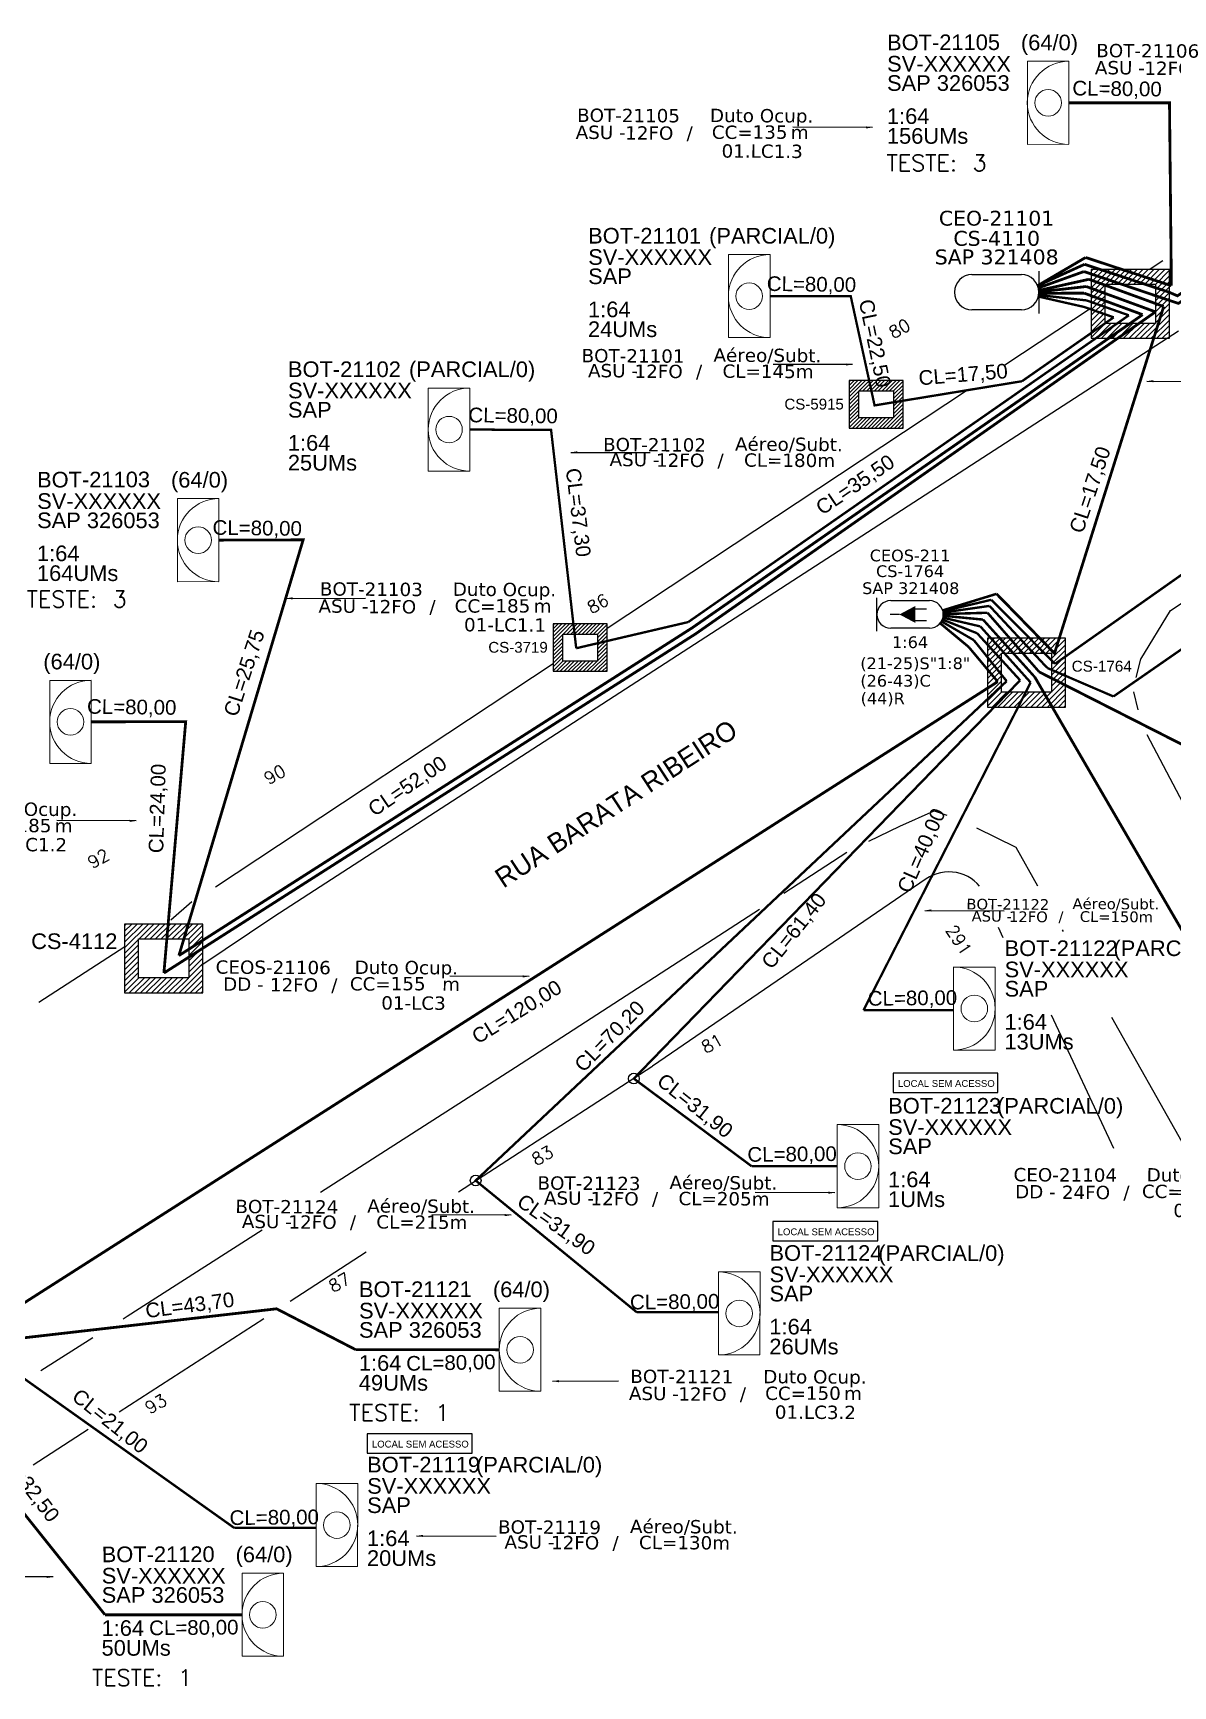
# Model space of a CAD drawing. Header units: inches. Extents: x 121829 to 126040, y 144778 to 145372.
# Drawn here: x 122013.4 to 122188.4, y 144915.3 to 145169 of the extents above; entities that cross this region are included whole.
import ezdxf
from ezdxf.enums import TextEntityAlignment as Align

# ---------------------------------------------------------------- set-up
doc = ezdxf.new("R2010")
doc.units = ezdxf.units.IN
doc.header["$MEASUREMENT"] = 0
for name, color, linetype in [('10.0-Cartográfico', 252, 'Continuous'), ('10.1-Caixas Subterrâneas', 5, 'Continuous'), ('10.3-Nome das Ruas', 2, 'Continuous'), ('20.4-CEOS', 1, 'Continuous'), ('20.5-CEO', 1, 'Continuous'), ('CAP a instalar', 1, 'Continuous'), ('label_cabos', 7, 'Continuous'), ('Meio Fio', 7, 'Continuous'), ('Metragem', 92, 'Continuous'), ('MUB', 252, 'Continuous')]:
    doc.layers.add(name, color=color, linetype=linetype)
doc.layers.add("20.0-LEGENDA DOS CDO'S", color=1, linetype='Continuous', lineweight=0)
doc.layers.add('20.1-CDO_INTERIOR', color=1, linetype='Continuous', lineweight=0)
doc.styles.add('ARIAL', font='arial.ttf')
doc.styles.add('ROMANS', font='ROMANS.SHX', dxfattribs={"height": 2.5})
doc.styles.add('siredit', font='verdana.ttf')
doc.dimstyles.new('CC', dxfattribs={"dimtxt": 1, "dimasz": 2, "dimexe": 0.18, "dimexo": 0.0625, "dimgap": 0.09, "dimtad": 0, "dimdec": 0, "dimrnd": 1, "dimzin": 0, "dimdsep": 46, "dimtxsty": 'siredit', "dimblk": 'NONE', "dimcen": 0, "dimse1": 1, "dimse2": 1, "dimsd1": 1, "dimsd2": 1, "dimclrt": 7, "dimadec": 0, "dimazin": 0, "dimtfac": 1, "dimtdec": 0, "dimtofl": 0, "dimtmove": 0, "dimatfit": 3, "dimfxl": 0, "dimtolj": 1, "dimtzin": 0, "dimarcsym": 0})

# ---------------------------------------------------------------- blocks, each defined once
blk = doc.blocks.new('DV')
at = {"linetype": 'Continuous'}
blk.add_circle((0, 0), 0.00000275, dxfattribs=at)
blk = doc.blocks.new('*X10')
at = {"color": 0, "linetype": 'Continuous'}
for p, q in [((-1.25, 0.34099), (-0.49099, 1.1)), ((-1.25, 0.517767), (-0.667767, 1.1)), ((-1.25, 0.694544), (-0.844544, 1.1)), ((-1.25, 0.87132), (-1.02132, 1.1)), ((-1.25, 1.048097), (-1.198097, 1.1)), ((-0.789214, 0.625), (-0.314214, 1.1)), ((-0.612437, 0.625), (-0.137437, 1.1)), ((-0.43566, 0.625), (0.03934, 1.1)), ((-0.258883, 0.625), (0.216117, 1.1)), ((-0.082107, 0.625), (0.392893, 1.1)), ((0.09467, 0.625), (0.56967, 1.1)), ((0.271447, 0.625), (0.746447, 1.1)), ((0.448223, 0.625), (0.923223, 1.1)), ((0.625, 0.625), (1.1, 1.1)), ((0.801777, 0.625), (1.25, 1.073223)), ((-1.25, 0.164214), (-0.8035, 0.610714)), ((0.8035, 0.449947), (1.25, 0.896447)), ((0.8035, 0.27317), (1.25, 0.71967)), ((0.8035, 0.096393), (1.25, 0.542893)), ((-1.25, -0.012563), (-0.8035, 0.433937)), ((-1.25, -0.18934), (-0.8035, 0.25716)), ((-1.25, -0.366117), (-0.8035, 0.080383)), ((0.8035, -0.080383), (1.25, 0.366117)), ((0.8035, -0.25716), (1.25, 0.18934)), ((0.8035, -0.433937), (1.25, 0.012563)), ((-1.25, -0.542893), (-0.8035, -0.096393)), ((-1.25, -0.71967), (-0.8035, -0.27317)), ((-1.25, -0.896447), (-0.8035, -0.449947)), ((0.49099, -1.1), (1.25, -0.34099)), ((0.667767, -1.1), (1.25, -0.517767)), ((0.8035, -0.610714), (1.25, -0.164214)), ((-1.25, -1.073223), (-0.801777, -0.625)), ((-1.1, -1.1), (-0.625, -0.625)), ((-0.923223, -1.1), (-0.448223, -0.625)), ((-0.746447, -1.1), (-0.271447, -0.625)), ((-0.56967, -1.1), (-0.09467, -0.625)), ((-0.392893, -1.1), (0.082107, -0.625)), ((-0.216117, -1.1), (0.258883, -0.625)), ((-0.03934, -1.1), (0.43566, -0.625)), ((0.137437, -1.1), (0.612437, -0.625)), ((0.314214, -1.1), (0.789214, -0.625)), ((0.844544, -1.1), (1.25, -0.694544)), ((1.02132, -1.1), (1.25, -0.87132)), ((1.198097, -1.1), (1.25, -1.048097))]:
    blk.add_line(p, q, dxfattribs=at)
blk = doc.blocks.new('MANHOLE_MQ')
at = {"color": 0, "linetype": 'Continuous'}
for p, q in [((0.00000623, 0.00000569), (-0.00000627, 0.00000569)), ((-0.00000627, 0.00000569), (-0.00000627, -0.00000531)), ((0.00000623, -0.00000531), (0.00000623, 0.00000569)), ((-0.00000404, 0.00000331), (0.00000399, 0.00000331)), ((-0.00000404, -0.00000294), (-0.00000404, 0.00000331)), ((0.00000399, 0.00000331), (0.00000399, -0.00000294)), ((0.00000399, -0.00000294), (-0.00000404, -0.00000294)), ((0.00000399, -0.00000294), (0.00000399, -0.00000294)), ((-0.00000627, -0.00000531), (0.00000623, -0.00000531))]:
    blk.add_line(p, q, dxfattribs=at)
at = {"color": 0, "linetype": 'Continuous', "xscale": 5e-06, "yscale": 5e-06, "zscale": 1e-05}
blk.add_blockref('*X10', (-0.00000002, 0.00000019), dxfattribs=at)
blk = doc.blocks.new('*U18')
at = {"layer": '20.4-CEOS', "color": 7, "style": 'siredit'}
for tag, p in [('FIBRAS_SPLITTER', (0, 0)), ('FIBRAS_TOP_C', (0, -4.13)), ('RESERVA_FINAIS', (0, -5.46))]:
    blk.add_attdef(tag, p, '', height=1.01, dxfattribs=at)
for tag, p, flags in [('ID_ATIVIDADE', (0, -6.77), 3), ('FATOR', (0, -8.09), 1), ('QTDE', (0, -9.4), 1), ('FID', (0, -10.71), 1)]:
    blk.add_attdef(tag, p, '', height=1.01, dxfattribs=dict(at, flags=flags))
blk = doc.blocks.new('Teste  FTTH')
at = {"color": 0, "lineweight": 0, "style": 'ROMANS'}
for tag, p in [('TESTE', (-2.302, -0.29)), ('QTDE', (0.212, -0.29))]:
    blk.add_attdef(tag, p, '', height=0.48, dxfattribs=at)
for tag, p, flags in [('FID', (-2.227, -1.253), 1), ('FATOR', (-2.227, -2.028), 3), ('ID_ATIVIDADE', (-2.227, -2.716), 3)]:
    blk.add_attdef(tag, p, '', height=0.48, dxfattribs=dict(at, flags=flags))
blk = doc.blocks.new('LEGENDA DOS CABOS')
at = {"layer": 'label_cabos', "color": 0, "style": 'siredit'}
for tag, p in [('ID', (4.24, 1.63)), ('XX', (14.31, 1.67)), ('TIPO_CABO', (2.74, 0.52)), ('CABO', (6.16, 0.47)), ('/', (9.19, 0.47)), ('METROS', (14.36, 0.47))]:
    blk.add_attdef(tag, text='', height=1, rotation=359.69, dxfattribs=at).set_placement(p, align=Align.MIDDLE_CENTER)
blk = doc.blocks.new('_None')
blk = doc.blocks.new('Inst CB DT OCUP CFOA-SM-ASU-120-S-12')
at = {"layer": 'label_cabos', "color": 0, "style": 'siredit'}
for tag, flags, p in [('ID_ATIVIDADE', 3, (1.31, 2.67)), ('FATOR', 1, (11.56, 2.55))]:
    blk.add_attdef(tag, text='', height=1, rotation=359.69, dxfattribs=dict(at, flags=flags)).set_placement(p, align=Align.MIDDLE_CENTER)
for tag, p in [('DESTINO_CABO', (3.13, 1.26)), ('TIPO_CABO', (13.11, 1.24)), ('TIPO_CABO', (1.26, 0)), ('CABO', (4.69, -0.05)), ('/', (7.71, -0.05)), ('LANCE', (10.91, 0)), ('UND', (15.96, 0)), ('FID', (13.15, -1.41))]:
    blk.add_attdef(tag, text='', height=1, rotation=359.69, dxfattribs=at).set_placement(p, align=Align.MIDDLE_CENTER)
blk.add_attdef('QTDE', (12.43, -0.47), '', height=1, rotation=359.69, dxfattribs=at)
blk = doc.blocks.new('Inst CB DT OCUP CFOA-SM-DD-G-24')
at = {"layer": 'label_cabos', "color": 0, "style": 'siredit'}
for tag, flags, p in [('ID_ATIVIDADE', 3, (1.31, 2.67)), ('FATOR', 1, (11.56, 2.55))]:
    blk.add_attdef(tag, text='', height=1, rotation=359.69, dxfattribs=dict(at, flags=flags)).set_placement(p, align=Align.MIDDLE_CENTER)
for tag, p in [('DESTINO_CABO', (3.13, 1.26)), ('TIPO_CABO', (13.11, 1.24)), ('TIPO_CABO', (1.11, 0)), ('CABO', (4.69, -0.05)), ('/', (7.71, -0.05)), ('LANCE', (10.41, 0.02)), ('UND', (16.46, 0)), ('FID', (13.65, -1.41))]:
    blk.add_attdef(tag, text='', height=1, rotation=359.69, dxfattribs=at).set_placement(p, align=Align.MIDDLE_CENTER)
blk.add_attdef('QTDE', (11.93, -0.45), '', height=1, rotation=359.69, dxfattribs=at)
blk = doc.blocks.new('Inst CB DT OCUP CFOA-SM-DD-S-12')
at = {"layer": 'label_cabos', "color": 0, "style": 'siredit'}
for tag, flags, p in [('ID_ATIVIDADE', 3, (1.31, 2.67)), ('FATOR', 1, (11.56, 2.55))]:
    blk.add_attdef(tag, text='', height=1, rotation=359.69, dxfattribs=dict(at, flags=flags)).set_placement(p, align=Align.MIDDLE_CENTER)
for tag, p in [('DESTINO_CABO', (3.13, 1.26)), ('TIPO_CABO', (13.11, 1.24)), ('TIPO_CABO', (1.11, 0)), ('CABO', (4.69, -0.05)), ('/', (7.71, -0.05)), ('LANCE', (10.41, 0.02)), ('UND', (16.46, 0)), ('FID', (13.65, -1.41))]:
    blk.add_attdef(tag, text='', height=1, rotation=359.69, dxfattribs=at).set_placement(p, align=Align.MIDDLE_CENTER)
blk.add_attdef('QTDE', (11.93, -0.45), '', height=1, rotation=359.69, dxfattribs=at)

msp = doc.modelspace()

# ---------------------------------------------------------------- linework, layer by layer
at = {"layer": '10.0-Cartográfico'}
for points in [[(122184.72, 145132.73), (122186.79, 145134.09)], [(122162.58, 145118.08), (122175.83, 145126.85)], [(122189.19, 145123.25), (122050.38, 145033.37), (122039.15, 145025.84)], [(122101.51, 145077.68), (122156.67, 145114.17)], [(122182.72, 145070.07), (122183.45, 145072.93), (122187.97, 145080.36), (122195.52, 145085.33)], [(122041.44, 145037.94), (122093.25, 145072.22)], [(122183.03, 145065.11), (122182.35, 145067.9)], [(122183.59, 145062.84), (122183.56, 145062.96)], [(122243.52, 144949), (122184.41, 145061.27)], [(122141.68, 145044.99), (122146.45, 145047.27), (122151.71, 145049.63), (122153.66, 145048.96)], [(122155.77, 145048.24), (122155.77, 145048.24)], [(122158.23, 145047.01), (122164.23, 145044.02), (122167.56, 145038.12)], [(122128.63, 145036.97), (122138.32, 145043.26)], [(122164.23, 145044.02), (122167.56, 145038.12)], [(122158.68, 145038.05), (122158.29, 145038.48), (122157.85, 145038.88), (122157.37, 145039.22), (122156.87, 145039.54), (122156.31, 145039.78), (122155.73, 145039.99), (122155.14, 145040.15), (122154.55, 145040.22), (122153.94, 145040.24), (122153.32, 145040.21), (122152.71, 145040.12), (122152.13, 145039.95), (122151.54, 145039.75), (122151.02, 145039.5), (122150.5, 145039.17), (122108.49, 145010.41), (122108.38, 145010.3), (122078.72, 144991.06)], [(122034.57, 145032.88), (122037.79, 145035.71)], [(122038.24, 145035.83), (122038.34, 145035.9)], [(122057.51, 144991.06), (122087.48, 145010.25), (122124.89, 145034.54)], [(122162.3, 145030.11), (122161.6, 145031.73)], [(122171.35, 145031.38), (122171.5, 145031.11)], [(122171.5, 145031.11), (122171.5, 145031.11)], [(122014.33, 145020.26), (122027.48, 145028.82)], [(122179.28, 144997.81), (122169.74, 145018.27)], [(122169.74, 145018.27), (122169.74, 145018.27)], [(122178.94, 145017.93), (122189.72, 144998.81)], [(122027.23, 144971.66), (122027.85, 144972.06), (122048.56, 144985.32)], [(122064.55, 144981.86), (122052.89, 144974.3)], [(122048.82, 144971.66), (122026.66, 144957.29)], [(122014.6, 144963.72), (122022.6, 144968.75)], [(122021.9, 144954.63), (122013.46, 144949.17)]]:
    msp.add_lwpolyline(points, dxfattribs=at)
at = {"layer": '20.1-CDO_INTERIOR', "color": 0, "lineweight": 18}
for points in [[(122166.02, 145151.93), (122166.02, 145164.68), (122172.39, 145164.69), (122172.4, 145151.94)], [(122120.15, 145122.26), (122120.14, 145135.01), (122126.52, 145135.02), (122126.52, 145122.27)], [(122074.08, 145101.77), (122074.07, 145114.52), (122080.45, 145114.52), (122080.46, 145101.77)], [(122035.58, 145084.8), (122035.57, 145097.55), (122041.95, 145097.56), (122041.95, 145084.81)], [(122015.98, 145056.9), (122015.97, 145069.65), (122022.34, 145069.65), (122022.35, 145056.9)], [(122161.07, 145012.89), (122161.07, 145025.64), (122154.7, 145025.64), (122154.69, 145012.89)], [(122143.2, 144988.7), (122143.21, 145001.45), (122136.83, 145001.45), (122136.83, 144988.7)], [(122124.98, 144966.09), (122124.99, 144978.84), (122118.61, 144978.85), (122118.61, 144966.1)], [(122084.98, 144960.52), (122084.97, 144973.27), (122091.35, 144973.27), (122091.36, 144960.52)], [(122063.23, 144933.61), (122063.24, 144946.36), (122056.87, 144946.36), (122056.86, 144933.61)], [(122045.49, 144919.83), (122045.49, 144932.58), (122051.86, 144932.58), (122051.87, 144919.83)]]:
    msp.add_lwpolyline(points, close=True, dxfattribs=at)
for centre in [(122169.21, 145158.31), (122123.33, 145128.64), (122077.26, 145108.14), (122038.76, 145091.18), (122019.16, 145063.28), (122157.88, 145019.27), (122140.02, 144995.07), (122121.8, 144972.47), (122088.17, 144966.89), (122060.05, 144939.98), (122048.68, 144926.21)]:
    msp.add_circle(centre, 2.04, dxfattribs=at)
for centre, start, end in [((122172.39, 145158.31), 90.0276, 270.0276), ((122126.52, 145128.64), 90.0276, 270.0276), ((122080.45, 145108.15), 90.0276, 270.0276), ((122041.95, 145091.18), 90.0276, 270.0276), ((122022.35, 145063.28), 90.0276, 270.0276), ((122154.7, 145019.27), 269.9724, 89.9724), ((122136.83, 144995.07), 269.9724, 89.9724), ((122118.61, 144972.47), 269.9724, 89.9724), ((122091.35, 144966.89), 90.0276, 270.0276), ((122056.86, 144939.99), 269.9724, 89.9724), ((122051.87, 144926.21), 90.0276, 270.0276)]:
    msp.add_arc(centre, 6.38, start, end, dxfattribs=at)
at = {"layer": '20.4-CEOS', "color": 0}
for p, q in [((122145.05, 145081.89), (122151, 145081.89)), ((122151, 145077.65), (122145.05, 145077.65))]:
    msp.add_line(p, q, dxfattribs=at)
for points in [[(122142.93, 145077.21), (122142.93, 145082.33)], [(122148.73, 145080.61), (122150.53, 145080.61)], [(122146.38, 145079.77), (122144.95, 145079.77)], [(122148.73, 145078.85), (122150.53, 145078.85)]]:
    msp.add_lwpolyline(points, dxfattribs=at)
msp.add_lwpolyline([(122146.38, 145079.77, 0, 2.62, 0), (122148.84, 145079.77, 2.62, 2.62, 0)], format="xyseb", dxfattribs=at)
for centre, start, end in [((122145.05, 145079.77), 90, 270), ((122151, 145079.77), 270, 90)]:
    msp.add_arc(centre, 2.12, start, end, dxfattribs=at)
at = {"layer": '20.5-CEO', "color": 0}
for p, q in [((122157.52, 145131.94), (122165.1, 145131.94)), ((122165.1, 145126.53), (122157.52, 145126.53))]:
    msp.add_line(p, q, dxfattribs=at)
msp.add_lwpolyline([(122167.81, 145125.98), (122167.81, 145132.49)], dxfattribs=at)
for centre, start, end in [((122157.52, 145129.24), 90, 270), ((122165.1, 145129.24), 270, 90)]:
    msp.add_arc(centre, 2.7, start, end, dxfattribs=at)
at = {"layer": 'CAP a instalar', "color": 0, "ltscale": 5}
for points, const_width in [([(122187.34, 145128.14), (122189.19, 145127.52), (122256.38, 145171.27)], 0.429), ([(122188.12, 145130.23), (122187.83, 145158.31), (122172.39, 145158.31)], 0.429), ([(122187.74, 145129.25), (122189.04, 145128.68), (122222.88, 145150.85)], 0.429), ([(122167.61, 145130.25), (122174.96, 145134.57)], 0.429), ([(122174.96, 145134.57), (122188.12, 145130.23)], 0.429), ([(122167.61, 145130.25), (122174.8, 145133.52)], 0.429), ([(122167.72, 145129.9), (122174.7, 145132.41)], 0.429), ([(122167.79, 145129.51), (122175.47, 145131.22)], 0.429), ([(122174.7, 145132.41), (122187.34, 145128.14)], 0.429), ([(122174.8, 145133.52), (122187.74, 145129.25)], 0.429), ([(122175.47, 145131.22), (122186.94, 145127.04)], 0.429), ([(122126.52, 145128.64), (122138.91, 145128.62), (122142.57, 145111.86), (122165.19, 145115.57)], 0.36), ([(122167.8, 145129.06), (122174.72, 145129.1)], 0.429), ([(122167.81, 145129.29), (122175.06, 145130.11)], 0.429), ([(122167.77, 145128.8), (122175.09, 145127.98)], 0.36), ([(122174.72, 145129.1), (122183.71, 145125.79)], 0.429), ([(122175.06, 145130.11), (122185.68, 145126.22)], 0.429), ([(122115.05, 145076.75), (122185.68, 145126.22)], 0.429), ([(122161.29, 145082.93), (122170.18, 145073.8), (122186.94, 145127.04)], 0.429), ([(122167.72, 145128.57), (122174.74, 145126.97)], 0.36), ([(122113.97, 145078.6), (122113.97, 145078.6), (122181.59, 145125.69)], 0.36), ([(122114.44, 145077.62), (122183.71, 145125.79)], 0.429), ([(122239.01, 145120.6), (122170.27, 145072.19)], 0.36), ([(122244.51, 145112.48), (122179.23, 145067.18)], 0.36), ([(122080.45, 145108.15), (122092.92, 145108.1), (122096.78, 145074.58)], 0.36), ([(122041.85, 145091.18), (122054.87, 145091.22), (122035.8, 145027.4), (122035.8, 145027.4)], 0.429), ([(122146.19, 145081.29), (122146.19, 145081.29)], 0.383), ([(122153.02, 145080.39), (122161.29, 145082.93)], 0.383), ([(122153.06, 145080.26), (122160.48, 145082.02)], 0.36), ([(122153.1, 145080.07), (122160.21, 145081.08)], 0.36), ([(122160.21, 145081.08), (122169.08, 145071.55)], 0.36), ([(122160.48, 145082.02), (122170.27, 145072.19)], 0.36), ([(122160.48, 145082.02), (122160.48, 145082.02)], 0.36), ([(122113.97, 145078.6), (122096.77, 145074.58)], 0.36), ([(122152.63, 145078.42), (122157.01, 145074.78)], 0.383), ([(122152.83, 145078.71), (122157.79, 145075.83)], 0.36), ([(122152.97, 145078.99), (122158.31, 145076.88)], 0.36), ([(122153.06, 145079.28), (122158.8, 145077.93)], 0.36), ([(122153.11, 145079.57), (122159.21, 145078.98)], 0.383), ([(122153.12, 145079.83), (122159.9, 145080.03)], 0.383), ([(122158.8, 145077.93), (122166.52, 145069.32)], 0.36), ([(122159.21, 145078.98), (122167.17, 145070.14)], 0.383), ([(122159.9, 145080.03), (122167.83, 145070.95)], 0.383), ([(122115.07, 145076.77), (122033.5, 145024.72)], 0.429), ([(122114.52, 145077.68), (122035.8, 145027.4)], 0.429), ([(122157.79, 145075.83), (122162.84, 145069.53)], 0.36), ([(122164.91, 145069.66), (122158.31, 145076.88)], 0.36), ([(122157.01, 145074.78), (122161.47, 145069.45)], 0.383), ([(122157.41, 145074.4), (122157.41, 145074.4)], 0.36), ([(122254.45, 145040.33), (122228.07, 145040.33), (122167.83, 145070.95)], 0.429), ([(122169.08, 145071.55), (122179.23, 145067.18)], 0.36), ([(122005.86, 144970.13), (122161.47, 145069.45)], 0.429), ([(122162.84, 145069.53), (122081.35, 144992.87), (122106.07, 144972.65)], 0.36), ([(122164.91, 145069.66), (122105.62, 145008.52), (122123.69, 144995.07)], 0.36), ([(122140.87, 145019.02), (122166.52, 145069.32)], 0.36), ([(122241.93, 144941.46), (122167.17, 145070.14)], 0.429), ([(122022.25, 145063.28), (122036.85, 145063.32), (122033.5, 145024.72)], 0.429), ([(122154.7, 145019.02), (122140.87, 145019.02)], 0.36), ([(122008.65, 144968.34), (122050.8, 144973.18), (122062.94, 144966.9), (122062.94, 144966.9), (122062.94, 144966.9)], 0.429), ([(122118.61, 144972.65), (122106.07, 144972.65)], 0.36), ([(122062.94, 144966.9), (122084.98, 144966.89)], 0.429), ([(122001.36, 144965.33), (122008.82, 144945.78), (122024.46, 144926.21)], 0.429), ([(122006.78, 144966.21), (122044.3, 144939.54), (122044.3, 144939.54)], 0.36), ([(122056.86, 144939.54), (122044.3, 144939.54)], 0.36), ([(122024.46, 144926.21), (122045.49, 144926.2)], 0.429)]:
    msp.add_lwpolyline(points, dxfattribs=dict(at, const_width=const_width))
at = {"layer": 'CAP a instalar', "color": 251, "ltscale": 5, "const_width": 0.36}
for points in [[(122174.74, 145126.97), (122179.27, 145125.38)], [(122175.09, 145127.98), (122181.59, 145125.69)], [(122165.19, 145115.57), (122179.27, 145125.38)], [(122180.51, 145124.94), (122180.54, 145124.93)], [(122136.83, 144995.07), (122123.69, 144995.07)]]:
    msp.add_lwpolyline(points, dxfattribs=at)
at = {"layer": 'CAP a instalar', "ltscale": 5, "const_width": 0.429}
msp.add_lwpolyline([(122169.72, 145070.94), (122169.72, 145070.94)], dxfattribs=at)
at = {"layer": 'Meio Fio', "color": 3}
for points in [[(122161.51, 145009.34), (122145.41, 145009.34), (122145.41, 145006.37), (122161.51, 145006.37)], [(122143.06, 144986.57), (122126.96, 144986.57), (122126.96, 144983.59), (122143.06, 144983.59)], [(122080.79, 144953.98), (122064.69, 144953.98), (122064.69, 144951), (122080.79, 144951)]]:
    msp.add_lwpolyline(points, close=True, dxfattribs=at)

# ---------------------------------------------------------------- block references
at = {"color": 0, "lineweight": 0}
ref = msp.add_blockref('Inst CB DT OCUP CFOA-SM-DD-S-12', (122043.87, 145023.02), dxfattribs=dict(at, xscale=2.04745275589812, yscale=2.047452755912672, zscale=2.047452755905511))
ref.add_attrib('DESTINO_CABO', 'CEOS-21106', dxfattribs={"layer": 'label_cabos', "color": 0, "height": 2.047, "rotation": 359.69, "style": 'siredit'}).set_placement((122050.28, 145025.6), align=Align.MIDDLE_CENTER)
ref.add_attrib('TIPO_CABO', 'Duto Ocup.', dxfattribs={"layer": 'label_cabos', "color": 0, "height": 2.047, "rotation": 359.69, "style": 'siredit'}).set_placement((122070.71, 145025.57), align=Align.MIDDLE_CENTER)
ref.add_attrib('/', '/', dxfattribs={"layer": 'label_cabos', "color": 0, "height": 2.05, "rotation": 359.69, "style": 'siredit'}).set_placement((122059.67, 145022.91), align=Align.MIDDLE_CENTER)
ref.add_attrib('FID', '01-LC3', dxfattribs={"layer": 'label_cabos', "color": 0, "height": 2.047, "rotation": 359.69, "style": 'siredit'}).set_placement((122071.81, 145020.12), align=Align.MIDDLE_CENTER)
ref.add_attrib('LANCE', 'CC=', dxfattribs={"layer": 'label_cabos', "color": 0, "height": 2.047, "rotation": 359.69, "style": 'siredit'}).set_placement((122065.18, 145023.06), align=Align.MIDDLE_CENTER)
ref.add_attrib('UND', 'm', dxfattribs={"layer": 'label_cabos', "color": 0, "height": 2.05, "rotation": 359.69, "style": 'siredit'}).set_placement((122077.58, 145023.02), align=Align.MIDDLE_CENTER)
ref.add_attrib('CABO', '12FO', dxfattribs={"layer": 'label_cabos', "color": 0, "height": 2.047, "rotation": 359.69, "style": 'siredit'}).set_placement((122053.47, 145022.91), align=Align.MIDDLE_CENTER)
ref.add_attrib('TIPO_CABO', 'DD - ', dxfattribs={"layer": 'label_cabos', "color": 0, "height": 2.047, "rotation": 359.69, "style": 'siredit'}).set_placement((122046.15, 145023.01), align=Align.MIDDLE_CENTER)
ref.add_attrib('QTDE', '155', (122068.3, 145022.09), dxfattribs={"layer": 'label_cabos', "color": 0, "height": 2.047, "rotation": 359.69, "style": 'siredit'})
at = {"layer": '10.0-Cartográfico', "xscale": 300000, "yscale": 300000, "zscale": 300000}
for p in [(122105.62, 145008.52), (122081.35, 144992.87)]:
    msp.add_blockref('DV', p, dxfattribs=at)
at = {"layer": '10.1-Caixas Subterrâneas', "color": 30, "rotation": 180.0000000000632}
for p, xscale, yscale, zscale in [((122181.81, 145127.63), 959362.6629334749, 959362.6629334745, 959362.6629334745), ((122142.8, 145112.15), 661046.1676342381, 661046.1676342381, 661046.1676342381), ((122097.36, 145074.81), 661046.1676342381, 661046.1676342381, 661046.1676342381), ((122165.87, 145071.01), 959362.6629334749, 959362.6629334745, 959362.6629334745), ((122033.45, 145027.14), 959362.6629334749, 959362.6629334745, 959362.6629334745)]:
    msp.add_blockref('MANHOLE_MQ', p, dxfattribs=dict(at, xscale=xscale, yscale=yscale, zscale=zscale))
at = {"layer": "20.0-LEGENDA DOS CDO'S", "color": 0, "lineweight": 0, "xscale": 5.251499999988706, "yscale": 5.251500000071246, "rotation": 0.0040785615768439}
for p, zscale, values in [((122156.49, 145149.35), 5.251499999999977, {'TESTE': 'TESTE:', 'QTDE': '3'}), ((122024.53, 145082.38), 5.251499999999977, {'TESTE': 'TESTE:', 'QTDE': '3'}), ((122074.04, 144957.49), 5.251499999999973, {'TESTE': 'TESTE:', 'QTDE': '1'}), ((122034.55, 144916.81), 5.251499999999974, {'TESTE': 'TESTE:', 'QTDE': '1'})]:
    msp.add_blockref('Teste  FTTH', p, dxfattribs=dict(at, zscale=zscale)).add_auto_attribs(values)
at = {"layer": '20.4-CEOS', "color": 0, "lineweight": 0}
ref = msp.add_blockref('*U18', (122140.38, 145071.37), dxfattribs=dict(at, xscale=1.778600074729183, yscale=1.778600074758287, zscale=1.778600074729301))
ref.add_attrib('FIBRAS_SPLITTER', '(21-25)S"1:8"', (122140.38, 145071.37), dxfattribs={"color": 7, "height": 1.7958, "style": 'siredit'})
ref.add_attrib('FIBRAS_TOP_C', '(26-43)C', (122140.39, 145068.69), dxfattribs={"color": 7, "height": 1.796, "style": 'siredit'})
ref.add_attrib('RESERVA_FINAIS', '(44)R', (122140.43, 145065.99), dxfattribs={"color": 7, "height": 1.796, "style": 'siredit'})
at = {"layer": 'label_cabos', "color": 0, "lineweight": 0}
ref = msp.add_blockref('Inst CB DT OCUP CFOA-SM-ASU-120-S-12', (122178.08, 145163.71), dxfattribs=dict(at, xscale=2.04745275589812, yscale=2.047452755912672, zscale=2.047452755905511))
ref.add_attrib('DESTINO_CABO', 'BOT-21106', dxfattribs={"color": 0, "height": 2.047, "rotation": 359.69, "style": 'siredit'}).set_placement((122184.49, 145166.3), align=Align.MIDDLE_CENTER)
ref.add_attrib('CABO', '12FO', dxfattribs={"color": 0, "height": 2.047, "rotation": 359.69, "style": 'siredit'}).set_placement((122187.67, 145163.61), align=Align.MIDDLE_CENTER)
ref.add_attrib('TIPO_CABO', 'Duto Ocup.', dxfattribs={"color": 0, "height": 2.047, "rotation": 359.69, "style": 'siredit'}).set_placement((122204.91, 145166.26), align=Align.MIDDLE_CENTER)
ref.add_attrib('/', '/', dxfattribs={"color": 0, "height": 2.05, "rotation": 359.69, "style": 'siredit'}).set_placement((122193.87, 145163.61), align=Align.MIDDLE_CENTER)
ref.add_attrib('TIPO_CABO', 'ASU - ', dxfattribs={"color": 0, "height": 2.047, "rotation": 359.69, "style": 'siredit'}).set_placement((122180.66, 145163.7), align=Align.MIDDLE_CENTER)
ref.add_attrib('FID', '01.LC1.4', dxfattribs={"color": 0, "height": 2.047, "rotation": 359.69, "style": 'siredit'}).set_placement((122205, 145160.82), align=Align.MIDDLE_CENTER)
ref.add_attrib('LANCE', 'CC=', dxfattribs={"color": 0, "height": 2.047, "rotation": 359.69, "style": 'siredit'}).set_placement((122200.41, 145163.72), align=Align.MIDDLE_CENTER)
ref.add_attrib('QTDE', '165', (122203.52, 145162.74), dxfattribs={"color": 0, "height": 2.047, "rotation": 359.69, "style": 'siredit'})
ref.add_attrib('UND', 'm', dxfattribs={"color": 0, "height": 2.05, "rotation": 359.69, "style": 'siredit'}).set_placement((122210.76, 145163.72), align=Align.MIDDLE_CENTER)
ref = msp.add_blockref('Inst CB DT OCUP CFOA-SM-ASU-120-S-12', (122098.4, 145153.79), dxfattribs=dict(at, xscale=2.04745275589812, yscale=2.047452755912672, zscale=2.047452755905511))
ref.add_attrib('DESTINO_CABO', 'BOT-21105', dxfattribs={"color": 0, "height": 2.047, "rotation": 359.69, "style": 'siredit'}).set_placement((122104.81, 145156.37), align=Align.MIDDLE_CENTER)
ref.add_attrib('CABO', '12FO', dxfattribs={"color": 0, "height": 2.047, "rotation": 359.69, "style": 'siredit'}).set_placement((122107.99, 145153.68), align=Align.MIDDLE_CENTER)
ref.add_attrib('TIPO_CABO', 'Duto Ocup.', dxfattribs={"color": 0, "height": 2.047, "rotation": 359.69, "style": 'siredit'}).set_placement((122125.23, 145156.34), align=Align.MIDDLE_CENTER)
ref.add_attrib('/', '/', dxfattribs={"color": 0, "height": 2.05, "rotation": 359.69, "style": 'siredit'}).set_placement((122114.19, 145153.68), align=Align.MIDDLE_CENTER)
ref.add_attrib('TIPO_CABO', 'ASU - ', dxfattribs={"color": 0, "height": 2.047, "rotation": 359.69, "style": 'siredit'}).set_placement((122100.98, 145153.78), align=Align.MIDDLE_CENTER)
ref.add_attrib('FID', '01.LC1.3', dxfattribs={"color": 0, "height": 2.047, "rotation": 359.69, "style": 'siredit'}).set_placement((122125.32, 145150.89), align=Align.MIDDLE_CENTER)
ref.add_attrib('LANCE', 'CC=', dxfattribs={"color": 0, "height": 2.047, "rotation": 359.69, "style": 'siredit'}).set_placement((122120.73, 145153.79), align=Align.MIDDLE_CENTER)
ref.add_attrib('QTDE', '135', (122123.84, 145152.81), dxfattribs={"color": 0, "height": 2.047, "rotation": 359.69, "style": 'siredit'})
ref.add_attrib('UND', 'm', dxfattribs={"color": 0, "height": 2.05, "rotation": 359.69, "style": 'siredit'}).set_placement((122131.08, 145153.79), align=Align.MIDDLE_CENTER)
for p, xscale, yscale, zscale, values in [((122096.82, 145116.13), 2.047454799030674, 2.04745479900157, 2.047454799039057, {'ID': 'BOT-21101', 'CABO': '12FO', 'METROS': 'CL=145m', 'XX': 'Aéreo/Subt.', '/': '/', 'TIPO_CABO': 'ASU -'}), ((122100.12, 145102.48), 2.047454799030674, 2.04745479900157, 2.047454799039057, {'ID': 'BOT-21102', 'CABO': '12FO', 'METROS': 'CL=180m', 'XX': 'Aéreo/Subt.', '/': '/', 'TIPO_CABO': 'ASU -'}), ((122156.03, 145032.59), 1.647246453925617, 1.647246453969273, 1.647246453923862, {'ID': 'BOT-21122', 'CABO': '12FO', 'METROS': 'CL=150m', 'XX': 'Aéreo/Subt.', '/': '/', 'TIPO_CABO': 'ASU -'}), ((122090.06, 144989.12), 2.047454799030674, 2.04745479900157, 2.047454799039057, {'ID': 'BOT-21123', 'CABO': '12FO', 'METROS': 'CL=205m', 'XX': 'Aéreo/Subt.', '/': '/', 'TIPO_CABO': 'ASU -'}), ((122084, 144936.32), 2.047454799030674, 2.04745479900157, 2.047454799039057, {'ID': 'BOT-21119', 'CABO': '12FO', 'METROS': 'CL=130m', 'XX': 'Aéreo/Subt.', '/': '/', 'TIPO_CABO': 'ASU -'})]:
    msp.add_blockref('LEGENDA DOS CABOS', p, dxfattribs=dict(at, xscale=xscale, yscale=yscale, zscale=zscale)).add_auto_attribs(values)
ref = msp.add_blockref('Inst CB DT OCUP CFOA-SM-ASU-120-S-12', (122058.93, 145081.06), dxfattribs=dict(at, xscale=2.04745275589812, yscale=2.047452755912672, zscale=2.047452755905511))
ref.add_attrib('DESTINO_CABO', 'BOT-21103', dxfattribs={"color": 0, "height": 2.047, "rotation": 359.69, "style": 'siredit'}).set_placement((122065.34, 145083.65), align=Align.MIDDLE_CENTER)
ref.add_attrib('CABO', '12FO', dxfattribs={"color": 0, "height": 2.047, "rotation": 359.69, "style": 'siredit'}).set_placement((122068.52, 145080.96), align=Align.MIDDLE_CENTER)
ref.add_attrib('TIPO_CABO', 'Duto Ocup.', dxfattribs={"color": 0, "height": 2.047, "rotation": 359.69, "style": 'siredit'}).set_placement((122085.77, 145083.61), align=Align.MIDDLE_CENTER)
ref.add_attrib('/', '/', dxfattribs={"color": 0, "height": 2.05, "rotation": 359.69, "style": 'siredit'}).set_placement((122074.72, 145080.96), align=Align.MIDDLE_CENTER)
ref.add_attrib('TIPO_CABO', 'ASU - ', dxfattribs={"color": 0, "height": 2.047, "rotation": 359.69, "style": 'siredit'}).set_placement((122061.51, 145081.05), align=Align.MIDDLE_CENTER)
ref.add_attrib('FID', '01-LC1.1', dxfattribs={"color": 0, "height": 2.047, "rotation": 359.69, "style": 'siredit'}).set_placement((122085.85, 145078.17), align=Align.MIDDLE_CENTER)
ref.add_attrib('LANCE', 'CC=', dxfattribs={"color": 0, "height": 2.047, "rotation": 359.69, "style": 'siredit'}).set_placement((122081.26, 145081.07), align=Align.MIDDLE_CENTER)
ref.add_attrib('QTDE', '185', (122084.37, 145080.09), dxfattribs={"color": 0, "height": 2.047, "rotation": 359.69, "style": 'siredit'})
ref.add_attrib('UND', 'm', dxfattribs={"color": 0, "height": 2.05, "rotation": 359.69, "style": 'siredit'}).set_placement((122091.61, 145081.07), align=Align.MIDDLE_CENTER)
ref = msp.add_blockref('Inst CB DT OCUP CFOA-SM-ASU-120-S-12', (121985.43, 145047.33), dxfattribs=dict(at, xscale=2.04745275589812, yscale=2.047452755912672, zscale=2.047452755905511))
ref.add_attrib('DESTINO_CABO', 'BOT-21104', dxfattribs={"color": 0, "height": 2.047, "rotation": 359.69, "style": 'siredit'}).set_placement((121991.84, 145049.92), align=Align.MIDDLE_CENTER)
ref.add_attrib('CABO', '12FO', dxfattribs={"color": 0, "height": 2.047, "rotation": 359.69, "style": 'siredit'}).set_placement((121995.02, 145047.23), align=Align.MIDDLE_CENTER)
ref.add_attrib('TIPO_CABO', 'Duto Ocup.', dxfattribs={"color": 0, "height": 2.047, "rotation": 359.69, "style": 'siredit'}).set_placement((122012.27, 145049.88), align=Align.MIDDLE_CENTER)
ref.add_attrib('/', '/', dxfattribs={"color": 0, "height": 2.05, "rotation": 359.69, "style": 'siredit'}).set_placement((122001.22, 145047.23), align=Align.MIDDLE_CENTER)
ref.add_attrib('TIPO_CABO', 'ASU - ', dxfattribs={"color": 0, "height": 2.047, "rotation": 359.69, "style": 'siredit'}).set_placement((121988.01, 145047.32), align=Align.MIDDLE_CENTER)
ref.add_attrib('FID', '01-LC1.2', dxfattribs={"color": 0, "height": 2.047, "rotation": 359.69, "style": 'siredit'}).set_placement((122012.35, 145044.44), align=Align.MIDDLE_CENTER)
ref.add_attrib('LANCE', 'CC=', dxfattribs={"color": 0, "height": 2.047, "rotation": 359.69, "style": 'siredit'}).set_placement((122007.76, 145047.34), align=Align.MIDDLE_CENTER)
ref.add_attrib('QTDE', '185', (122010.88, 145046.36), dxfattribs={"color": 0, "height": 2.047, "rotation": 359.69, "style": 'siredit'})
ref.add_attrib('UND', 'm', dxfattribs={"color": 0, "height": 2.05, "rotation": 359.69, "style": 'siredit'}).set_placement((122018.11, 145047.34), align=Align.MIDDLE_CENTER)
ref = msp.add_blockref('Inst CB DT OCUP CFOA-SM-DD-G-24', (122165.43, 144991.16), dxfattribs=dict(at, xscale=2.04745275589812, yscale=2.047452755912672, zscale=2.047452755905511))
ref.add_attrib('DESTINO_CABO', 'CEO-21104', dxfattribs={"color": 0, "height": 2.047, "rotation": 359.69, "style": 'siredit'}).set_placement((122171.84, 144993.74), align=Align.MIDDLE_CENTER)
ref.add_attrib('TIPO_CABO', 'Duto Ocup.', dxfattribs={"color": 0, "height": 2.047, "rotation": 359.69, "style": 'siredit'}).set_placement((122192.26, 144993.71), align=Align.MIDDLE_CENTER)
ref.add_attrib('/', '/', dxfattribs={"color": 0, "height": 2.05, "rotation": 359.69, "style": 'siredit'}).set_placement((122181.22, 144991.05), align=Align.MIDDLE_CENTER)
ref.add_attrib('FID', '01-LC2', dxfattribs={"color": 0, "height": 2.047, "rotation": 359.69, "style": 'siredit'}).set_placement((122193.37, 144988.26), align=Align.MIDDLE_CENTER)
ref.add_attrib('LANCE', 'CC=', dxfattribs={"color": 0, "height": 2.047, "rotation": 359.69, "style": 'siredit'}).set_placement((122186.74, 144991.2), align=Align.MIDDLE_CENTER)
ref.add_attrib('UND', 'm', dxfattribs={"color": 0, "height": 2.05, "rotation": 359.69, "style": 'siredit'}).set_placement((122199.14, 144991.16), align=Align.MIDDLE_CENTER)
ref.add_attrib('CABO', '24FO', dxfattribs={"color": 0, "height": 2.047, "rotation": 359.69, "style": 'siredit'}).set_placement((122175.02, 144991.05), align=Align.MIDDLE_CENTER)
ref.add_attrib('TIPO_CABO', 'DD - ', dxfattribs={"color": 0, "height": 2.047, "rotation": 359.69, "style": 'siredit'}).set_placement((122167.7, 144991.15), align=Align.MIDDLE_CENTER)
ref.add_attrib('QTDE', '95', (122189.85, 144990.23), dxfattribs={"color": 0, "height": 2.047, "rotation": 359.69, "style": 'siredit'})
ref = msp.add_blockref('LEGENDA DOS CABOS', (122043.69, 144985.52), dxfattribs=dict(at, xscale=2.04745275589812, yscale=2.047452755912672, zscale=2.047454799039057))
ref.add_attrib('ID', 'BOT-21124', dxfattribs={"color": 0, "height": 2.047, "rotation": 359.69, "style": 'siredit', "oblique": 360}).set_placement((122052.37, 144988.85), align=Align.MIDDLE_CENTER)
ref.add_attrib('CABO', '12FO', dxfattribs={"color": 0, "height": 2.047, "rotation": 359.69, "style": 'siredit', "oblique": 360}).set_placement((122056.31, 144986.49), align=Align.MIDDLE_CENTER)
ref.add_attrib('METROS', 'CL=215m', dxfattribs={"color": 0, "height": 2.047, "rotation": 359.69, "style": 'siredit', "oblique": 360}).set_placement((122073.09, 144986.49), align=Align.MIDDLE_CENTER)
ref.add_attrib('XX', 'Aéreo/Subt.', dxfattribs={"color": 0, "height": 2.0475, "rotation": 359.69, "style": 'siredit', "oblique": 360}).set_placement((122072.98, 144988.94), align=Align.MIDDLE_CENTER)
ref.add_attrib('/', '/', dxfattribs={"color": 0, "height": 2.05, "rotation": 359.69, "style": 'siredit', "oblique": 360}).set_placement((122062.51, 144986.49), align=Align.MIDDLE_CENTER)
ref.add_attrib('TIPO_CABO', 'ASU -', dxfattribs={"color": 0, "height": 2.047, "rotation": 359.69, "style": 'siredit', "oblique": 360}).set_placement((122049.3, 144986.58), align=Align.MIDDLE_CENTER)
ref = msp.add_blockref('Inst CB DT OCUP CFOA-SM-ASU-120-S-12', (122106.57, 144960.19), dxfattribs=dict(at, xscale=2.04745275589812, yscale=2.047452755912672, zscale=2.047452755905511))
ref.add_attrib('DESTINO_CABO', 'BOT-21121', dxfattribs={"color": 0, "height": 2.047, "rotation": 359.69, "style": 'siredit'}).set_placement((122112.98, 144962.78), align=Align.MIDDLE_CENTER)
ref.add_attrib('CABO', '12FO', dxfattribs={"color": 0, "height": 2.047, "rotation": 359.69, "style": 'siredit'}).set_placement((122116.16, 144960.09), align=Align.MIDDLE_CENTER)
ref.add_attrib('TIPO_CABO', 'Duto Ocup.', dxfattribs={"color": 0, "height": 2.047, "rotation": 359.69, "style": 'siredit'}).set_placement((122133.41, 144962.74), align=Align.MIDDLE_CENTER)
ref.add_attrib('/', '/', dxfattribs={"color": 0, "height": 2.05, "rotation": 359.69, "style": 'siredit'}).set_placement((122122.36, 144960.09), align=Align.MIDDLE_CENTER)
ref.add_attrib('TIPO_CABO', 'ASU - ', dxfattribs={"color": 0, "height": 2.047, "rotation": 359.69, "style": 'siredit'}).set_placement((122109.15, 144960.18), align=Align.MIDDLE_CENTER)
ref.add_attrib('FID', '01.LC3.2', dxfattribs={"color": 0, "height": 2.047, "rotation": 359.69, "style": 'siredit'}).set_placement((122133.49, 144957.3), align=Align.MIDDLE_CENTER)
ref.add_attrib('LANCE', 'CC=', dxfattribs={"color": 0, "height": 2.047, "rotation": 359.69, "style": 'siredit'}).set_placement((122128.91, 144960.2), align=Align.MIDDLE_CENTER)
ref.add_attrib('QTDE', '150', (122132.02, 144959.22), dxfattribs={"color": 0, "height": 2.047, "rotation": 359.69, "style": 'siredit'})
ref.add_attrib('UND', 'm', dxfattribs={"color": 0, "height": 2.05, "rotation": 359.69, "style": 'siredit'}).set_placement((122139.26, 144960.2), align=Align.MIDDLE_CENTER)

# ---------------------------------------------------------------- texts
at = {"color": 3, "char_height": 1.0456, "width": 51.2847, "attachment_point": 1, "style": 'ARIAL'}
for insert in [(122146.15, 145008.29), (122127.7, 144985.52), (122065.43, 144952.93)]:
    msp.add_mtext('LOCAL SEM ACESSO', dxfattribs=dict(at, insert=insert))
at = {"layer": '10.1-Caixas Subterrâneas', "color": 30, "style": 'ARIAL'}
for s, height, p in [('CS-5915', 1.654, (122128.73, 145111.23)), ('CS-3719', 1.654, (122083.29, 145073.9)), ('CS-1764', 1.673, (122172.82, 145070.99)), ('CS-4112', 2.4, (122013.13, 145028.41))]:
    msp.add_text(s, height=height, dxfattribs=at).set_placement(p)
at = {"layer": '10.3-Nome das Ruas'}
msp.add_text('RUA BARATA RIBEIRO', height=3, rotation=33.0841, dxfattribs=at).set_placement((122085.6, 145037.67))
at = {"layer": "20.0-LEGENDA DOS CDO'S", "color": 0, "style": 'ARIAL'}
for s, rotation, p in [('BOT-21105', 0.118, (122144.49, 145166.38)), ('SV-XXXXXX', 359.9724, (122144.49, 145163.11)), ('SAP 326053', 359.9724, (122144.48, 145160.15)), ('1:64', 359.9724, (122144.46, 145155.07)), ('156UMs', 359.9724, (122144.46, 145152.03)), ('BOT-21101', 359.9724, (122098.61, 145136.71)), ('SV-XXXXXX', 359.9724, (122098.62, 145133.44)), ('SAP', 359.9724, (122098.61, 145130.48)), ('1:64', 359.9724, (122098.59, 145125.4)), ('24UMs', 359.9724, (122098.59, 145122.36)), ('BOT-21102', 359.9724, (122052.54, 145116.22)), ('SV-XXXXXX', 359.9724, (122052.55, 145112.95)), ('SAP', 359.9724, (122052.54, 145109.99)), ('1:64', 359.9724, (122052.52, 145104.91)), ('25UMs', 359.9724, (122052.52, 145101.87)), ('BOT-21103', 0.118, (122014.04, 145099.26)), ('SV-XXXXXX', 359.9724, (122014.05, 145095.98)), ('SAP 326053', 359.9724, (122014.04, 145093.02)), ('1:64', 359.9724, (122014.02, 145087.95)), ('164UMs', 359.9724, (122014.02, 145084.91)), ('BOT-21122', 359.9724, (122162.52, 145027.34)), ('SV-XXXXXX', 359.9724, (122162.53, 145024.07)), ('SAP', 359.9724, (122162.52, 145021.11)), ('1:64', 359.9724, (122162.5, 145016.03)), ('13UMs', 359.9724, (122162.5, 145012.99)), ('BOT-21123', 359.9724, (122144.66, 145003.15)), ('SV-XXXXXX', 359.9724, (122144.66, 144999.88)), ('SAP', 359.9724, (122144.66, 144996.92)), ('1:64', 359.9724, (122144.64, 144991.84)), ('1UMs', 359.9724, (122144.63, 144988.8)), ('BOT-21124', 359.9724, (122126.44, 144980.55)), ('SV-XXXXXX', 359.9724, (122126.45, 144977.27)), ('BOT-21121', 0.118, (122063.44, 144974.97)), ('SAP', 359.9724, (122126.44, 144974.31)), ('SV-XXXXXX', 359.9724, (122063.45, 144971.7)), ('1:64', 359.9724, (122126.42, 144969.24)), ('SAP 326053', 359.9724, (122063.44, 144968.74)), ('26UMs', 359.9724, (122126.42, 144966.19)), ('1:64', 359.9724, (122063.42, 144963.66)), ('49UMs', 359.9724, (122063.42, 144960.62)), ('BOT-21119', 359.9724, (122064.69, 144948.06)), ('SV-XXXXXX', 359.9724, (122064.7, 144944.79)), ('SAP', 359.9724, (122064.69, 144941.83)), ('1:64', 359.9724, (122064.67, 144936.75)), ('BOT-21120', 0.118, (122023.96, 144934.28)), ('20UMs', 359.9724, (122064.67, 144933.71)), ('SV-XXXXXX', 359.9724, (122023.96, 144931.01)), ('SAP 326053', 359.9724, (122023.95, 144928.05)), ('1:64', 359.9724, (122023.93, 144922.97)), ('50UMs', 359.9724, (122023.93, 144919.93))]:
    msp.add_text(s, height=2.4, rotation=rotation, dxfattribs=at).set_placement(p)
for s, p in [('(64/0)', (122169.41, 145166.37)), ('           (PARCIAL/0)', (122121.74, 145136.7)), ('           (PARCIAL/0)', (122075.68, 145116.21)), ('(64/0)', (122038.97, 145099.24)), ('(64/0)', (122019.37, 145071.34)), ('       (PARCIAL/0)', (122185.66, 145027.33)), ('       (PARCIAL/0)', (122167.79, 145003.14)), ('       (PARCIAL/0)', (122149.57, 144980.53)), ('(64/0)', (122088.37, 144974.96)), ('       (PARCIAL/0)', (122087.83, 144948.05)), ('(64/0)', (122048.88, 144934.27))]:
    msp.add_text(s, height=2.4, rotation=359.9724, dxfattribs=at).set_placement(p, align=Align.CENTER)
at = {"layer": '20.4-CEOS', "color": 7, "style": 'siredit'}
for s, height, p in [('CEO-21101', 2.28, (122161.29, 145141.74)), ('CEOS-211', 1.796, (122148.02, 145089.72)), ('CS-1764', 1.796, (122148.02, 145087.31))]:
    msp.add_text(s, height=height, dxfattribs=at).set_placement(p, align=Align.TOP_CENTER)
at = {"layer": '20.4-CEOS', "color": 0, "style": 'siredit'}
for s, p in [('SAP 321408', (122148.12, 145084.7)), ('1:64', (122148.02, 145076.41))]:
    msp.add_text(s, height=1.796, dxfattribs=at).set_placement(p, align=Align.TOP_CENTER)
at = {"layer": '20.5-CEO', "color": 7, "style": 'siredit'}
for s, p in [('CS-4110', (122161.31, 145138.65)), ('SAP 321408', (122161.31, 145135.8))]:
    msp.add_text(s, height=2.289, dxfattribs=at).set_placement(p, align=Align.TOP_CENTER)
at = {"layer": 'Metragem', "style": 'ARIAL'}
for tag, rotation, p in [('CL=80,00', 359.3244, (122179.77, 145159.37)), ('CL=80,00', 359.2601, (122132.87, 145129.35)), ('CL=22,50', 281.7481, (122141.54, 145121.17)), ('CL=17,50', 4.6983, (122156.25, 145115.5)), ('CL=80,00', 359.2601, (122087.08, 145109.19)), ('CL=35,50', 34.2001, (122140.21, 145098.78)), ('CL=17,50', 71.6319, (122176.68, 145098.57)), ('CL=37,30', 276.9275, (122096, 145095.29)), ('CL=80,00', 359.2601, (122047.81, 145091.92)), ('CL=25,75', 71.8751, (122046.87, 145070.44)), ('CL=80,00', 359.2601, (122028.55, 145064.45)), ('CL=52,00', 34.2001, (122071.49, 145052.52)), ('CL=24,00', 88.2984, (122033.59, 145049.95)), ('CL=40,00', 66.2995, (122150.76, 145043.08)), ('CL=61,40', 51.4683, (122131.04, 145030.51)), ('CL=120,00', 31.8302, (122088.23, 145017.82)), ('CL=70,20', 45.6129, (122102.68, 145014.25)), ('CL=80,00', 0.5468, (122148.39, 145019.77)), ('CL=31,90', 321.3967, (122114.33, 145003.5)), ('CL=80,00', 0.5468, (122129.92, 144995.81)), ('CL=31,90', 324.617, (122093.07, 144985.19)), ('CL=43,70', 7.5091, (122037.62, 144972.64)), ('CL=80,00', 0.5468, (122111.9, 144973.15)), ('CL=80,00', 1.078, (122077.57, 144963.79)), ('CL=21,00', 321.372, (122024.56, 144955.07)), ('CL=32,50', 307.7258, (122011.7, 144945.61)), ('CL=80,00', 0.5468, (122050.45, 144940.05)), ('CL=80,00', 0.5468, (122038.1, 144923.13))]:
    msp.add_attdef(tag, text='(XX/YY)', height=2.25, rotation=rotation, dxfattribs=at).set_placement(p, align=Align.CENTER)
at = {"layer": 'MUB', "style": 'ROMANS'}
for s, rotation, p in [('80', 29.6883, (122145.45, 145122)), ('86', 29.6883, (122099.16, 145079.77)), ('90', 29.6883, (122049.57, 145053.55)), ('92', 29.6883, (122022.51, 145040.66)), ('291', 303.136, (122153.37, 145031.33)), ('81', 29.6883, (122116.68, 145012.28)), ('83', 29.6883, (122090.64, 144995.05)), ('87', 29.6883, (122059.48, 144975.59)), ('93', 29.6883, (122031.31, 144956.94))]:
    msp.add_text(s, height=1.913, rotation=rotation, dxfattribs=at).set_placement(p)

# ---------------------------------------------------------------- leaders
at = {"layer": 'label_cabos'}
for points in [[(122142.24, 145154.53), (122130.04, 145154.57)], [(122139.19, 145118.14), (122126.98, 145118.14)], [(122184.36, 145115.58), (122196.56, 145115.54)], [(122095.94, 145104.65), (122108.14, 145104.65)], [(122052.26, 145082.24), (122064.46, 145082.25)], [(122029.27, 145048.08), (122017.07, 145048.12)], [(122150.28, 145034.33), (122162.48, 145034.29)], [(122089.56, 145024.2), (122077.36, 145024.24)], [(122136.46, 144991), (122124.26, 144991.04)], [(122086.81, 144987.56), (122074.61, 144987.6)], [(122093.13, 144962.06), (122103.25, 144962.1)], [(122072.27, 144938.32), (122084.47, 144938.28)], [(122016.5, 144932.01), (122004.3, 144932.08)]]:
    msp.add_leader(points, dimstyle='CC', override={"dimasz": 1, "dimgap": 0.09, "dimtad": 0}, dxfattribs=at)

doc.saveas('drawing.dxf')
